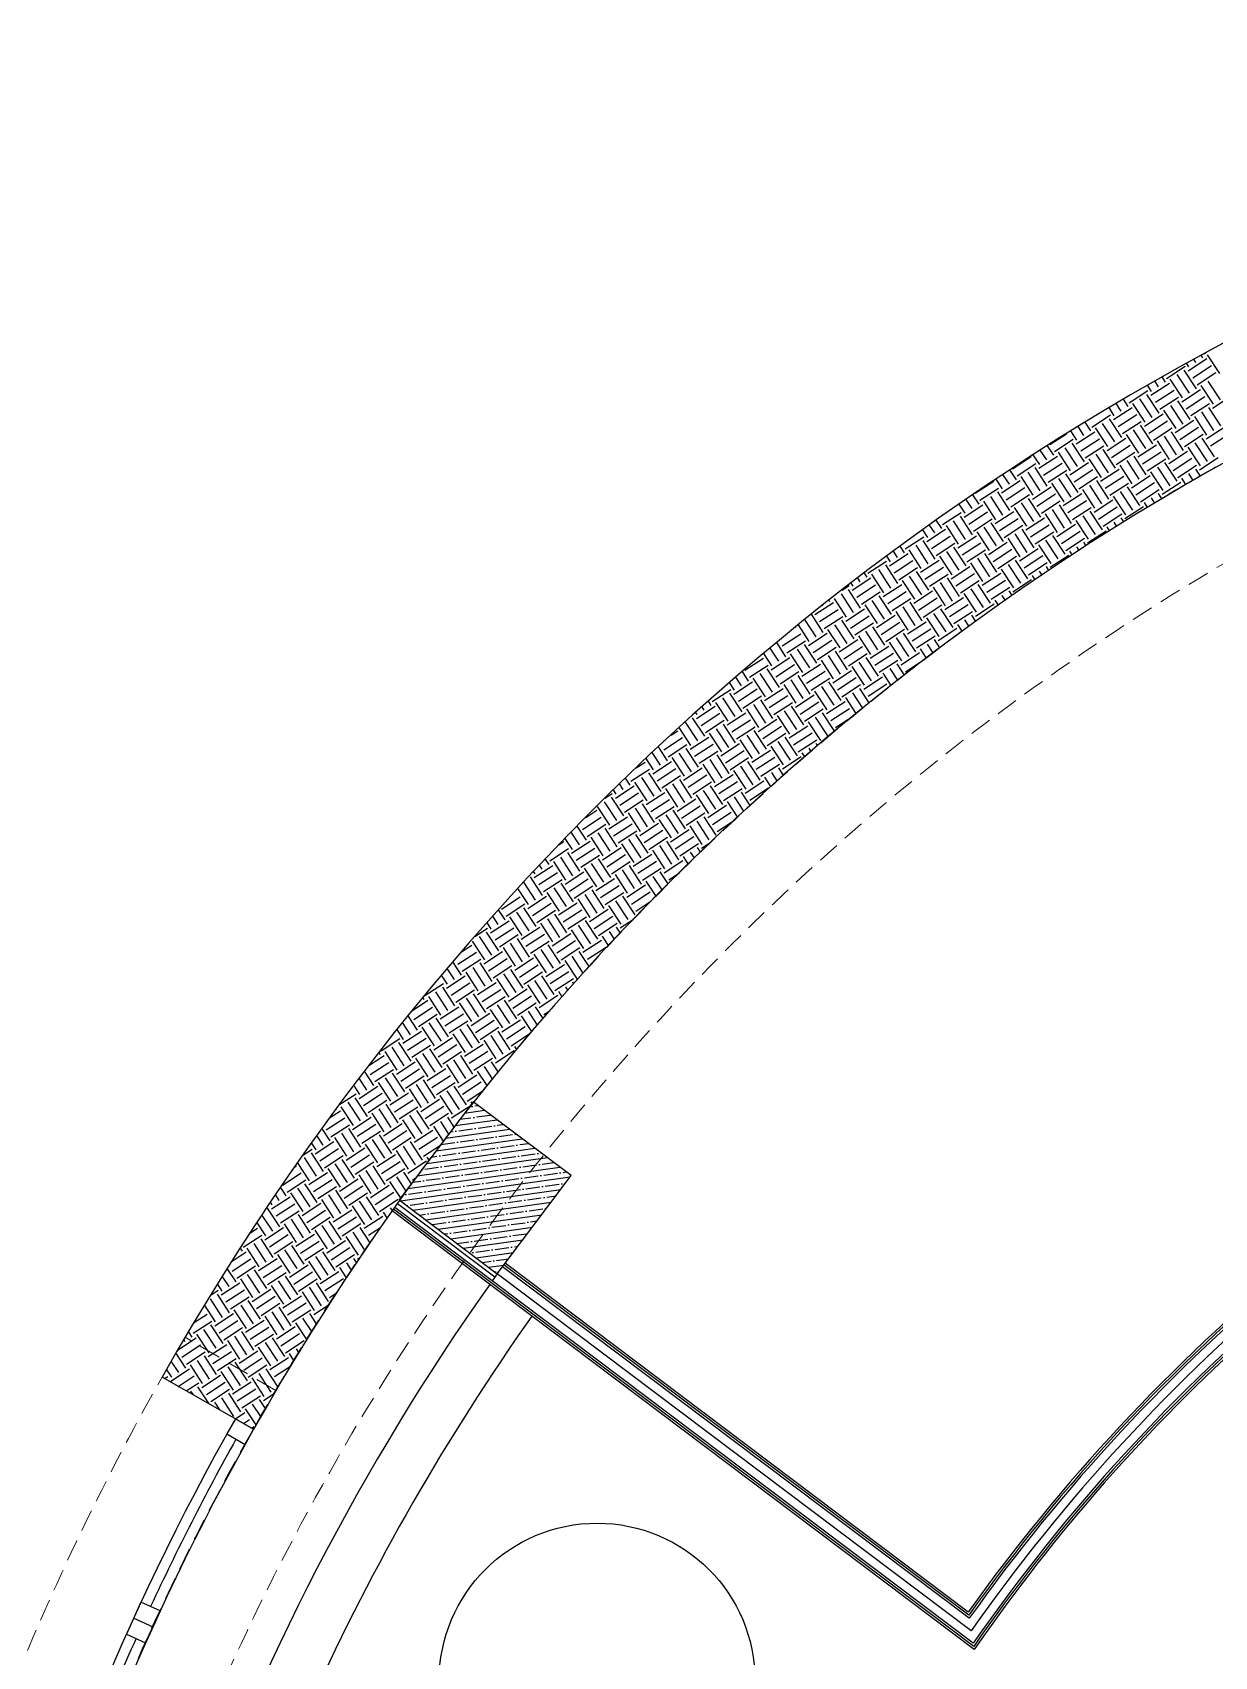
# Model space of a CAD drawing. Header units: millimetres. Extents: x 132785 to 150483, y 90225 to 103753.
# Drawn here: x 134333 to 135006, y 93833 to 94759 of the extents above; entities that cross this region are included whole.
import ezdxf

# ---------------------------------------------------------------- set-up
doc = ezdxf.new("R2010")
doc.units = ezdxf.units.MM
doc.linetypes.add('061-GZM-AP-100$0$HIDDEN', pattern=[0.375, 0.25, -0.125])
for name, color, linetype in [('061-GZM-AP-100$0$A-cam', 20, 'Continuous'), ('061-GZM-AP-100$0$A-cephe', 181, 'Continuous'), ('061-GZM-AP-100$0$A-HATCH', 8, 'Continuous')]:
    doc.layers.add(name, color=color, linetype=linetype)
doc.layers.add('061-GZM-AP-100$0$A-kiris', color=252, linetype='Continuous', lineweight=0)

# ---------------------------------------------------------------- blocks, each defined once
blk = doc.blocks.new('061-GZM-AP-100$0$a')
at = {"layer": '061-GZM-AP-100$0$A-cephe'}
blk.add_line((0, 18), (0, 30), dxfattribs=at)
blk.add_lwpolyline([(-10, 30), (-10, 18), (10, 18), (10, 30)], close=True, dxfattribs=at)

msp = doc.modelspace()

# ---------------------------------------------------------------- hatches: boundary and pattern name
at = {"layer": '061-GZM-AP-100$0$A-HATCH'}
h = msp.add_hatch(dxfattribs=at)
h.set_pattern_fill('ANSI35', color=253, angle=-37.000042, style=0)
h.set_pattern_definition([(8, (134562.8274, 94121.339), (-0.88374, 6.2882), []), (8, (134566.4133, 94118.637), (-0.88374, 6.2882), [7.9375, -1.5875, 0, -1.5875])])
h.paths.add_polyline_path([(134583.891, 94149.291), (134541.764, 94093.387), (134597.668, 94051.26), (134639.795, 94107.164)])

# ---------------------------------------------------------------- linework, layer by layer
at = {"color": 253}
for p, q in [((134991.751, 94568.064), (134990.331, 94570.238)), ((134991.29, 94565.866), (135001.923, 94572.811)), ((134995.738, 94570.668), (134994.515, 94572.542)), ((134999.726, 94573.272), (134998.706, 94574.833)), ((135000.187, 94575.469), (135001.712, 94576.465)), ((135009.329, 94564.375), (135002.384, 94575.008)), ((134974.472, 94556.778), (134972.298, 94560.108)), ((134978.46, 94559.383), (134976.446, 94562.467)), ((134978.921, 94561.58), (134989.554, 94568.525)), ((134988.063, 94550.486), (134981.118, 94561.119)), ((134992.05, 94553.09), (134985.105, 94563.723)), ((134996.038, 94555.694), (134989.093, 94566.327)), ((134993.894, 94561.879), (135004.527, 94568.824)), ((134996.499, 94557.892), (135007.132, 94564.836)), ((135009.628, 94549.402), (135002.683, 94560.035)), ((134957.655, 94547.691), (134968.288, 94554.635)), ((134974.772, 94541.805), (134967.827, 94552.438)), ((134970.485, 94554.174), (134968.159, 94557.736)), ((134970.024, 94551.977), (134980.657, 94558.922)), ((134972.628, 94547.99), (134983.261, 94554.934)), ((134975.233, 94544.002), (134985.866, 94550.947)), ((134987.602, 94548.289), (134998.235, 94555.233)), ((134990.206, 94544.301), (135000.839, 94551.246)), ((135005.641, 94546.798), (134998.696, 94557.431)), ((135005.18, 94544.6), (135015.813, 94551.545)), ((134949.219, 94540.285), (134946.221, 94544.875)), ((134948.758, 94538.088), (134959.391, 94545.032)), ((134953.206, 94542.889), (134950.316, 94547.314)), ((134957.194, 94545.493), (134954.42, 94549.74)), ((134966.797, 94536.596), (134959.852, 94547.229)), ((134970.784, 94539.201), (134963.839, 94549.834)), ((134984.375, 94532.908), (134977.43, 94543.541)), ((134988.362, 94535.512), (134981.417, 94546.145)), ((134992.349, 94538.117), (134985.405, 94548.75)), ((134992.81, 94540.314), (135003.443, 94547.259)), ((135005.94, 94531.824), (134998.995, 94542.457)), ((135009.927, 94534.428), (135002.982, 94545.061)), ((134931.94, 94529), (134928.569, 94534.161)), ((134935.928, 94531.604), (134932.629, 94536.655)), ((134936.389, 94533.801), (134947.022, 94540.746)), ((134945.531, 94522.707), (134938.586, 94533.34)), ((134949.518, 94525.311), (134942.573, 94535.944)), ((134953.506, 94527.916), (134946.561, 94538.549)), ((134951.362, 94534.1), (134961.995, 94541.045)), ((134953.967, 94530.113), (134964.6, 94537.058)), ((134967.096, 94521.623), (134960.151, 94532.256)), ((134971.083, 94524.227), (134964.139, 94534.86)), ((134966.336, 94534.399), (134976.969, 94541.344)), ((134968.94, 94530.412), (134979.573, 94537.357)), ((134971.544, 94526.425), (134982.177, 94533.369)), ((134983.914, 94530.711), (134994.547, 94537.656)), ((134986.518, 94526.724), (134997.151, 94533.668)), ((135001.952, 94529.22), (134995.008, 94539.853)), ((135001.491, 94527.023), (135012.124, 94533.967)), ((134914.662, 94517.714), (134911.072, 94523.211)), ((134912.519, 94523.899), (134921.928, 94530.044)), ((134915.123, 94519.912), (134925.756, 94526.856)), ((134927.953, 94526.395), (134924.518, 94531.655)), ((134932.24, 94514.026), (134925.295, 94524.659)), ((134927.492, 94524.198), (134938.125, 94531.143)), ((134930.096, 94520.211), (134940.729, 94527.155)), ((134932.701, 94516.223), (134943.334, 94523.168)), ((134945.07, 94520.51), (134955.703, 94527.455)), ((134947.674, 94516.522), (134958.307, 94523.467)), ((134963.109, 94519.019), (134956.164, 94529.652)), ((134962.648, 94516.822), (134973.281, 94523.766)), ((134980.686, 94515.33), (134973.742, 94525.963)), ((134984.674, 94517.935), (134977.729, 94528.568)), ((134988.661, 94520.539), (134981.716, 94531.172)), ((134989.122, 94522.736), (134999.755, 94529.681)), ((135002.251, 94514.246), (134995.307, 94524.879)), ((135006.239, 94516.851), (134999.294, 94527.484)), ((135004.096, 94523.035), (135014.729, 94529.98)), ((134891.253, 94510.01), (134901.886, 94516.954)), ((134906.687, 94512.506), (134903.048, 94518.078)), ((134906.226, 94510.309), (134916.859, 94517.253)), ((134910.674, 94515.11), (134907.056, 94520.651)), ((134924.265, 94508.818), (134917.32, 94519.451)), ((134928.252, 94511.422), (134921.307, 94522.055)), ((134941.843, 94505.129), (134934.898, 94515.762)), ((134945.83, 94507.734), (134938.885, 94518.367)), ((134949.817, 94510.338), (134942.873, 94520.971)), ((134950.278, 94512.535), (134960.911, 94519.48)), ((134963.408, 94504.045), (134956.463, 94514.678)), ((134967.395, 94506.65), (134960.45, 94517.283)), ((134965.252, 94512.834), (134975.885, 94519.779)), ((134967.856, 94508.847), (134978.489, 94515.792)), ((134984.973, 94502.961), (134978.028, 94513.594)), ((134980.225, 94513.133), (134990.858, 94520.078)), ((134982.83, 94509.146), (134993.463, 94516.091)), ((134998.264, 94511.642), (134991.319, 94522.275)), ((134997.803, 94509.445), (135008.436, 94516.39)), ((134889.408, 94501.221), (134885.776, 94506.782)), ((134893.396, 94503.825), (134889.748, 94509.41)), ((134893.857, 94506.022), (134904.49, 94512.967)), ((134902.999, 94494.928), (134896.054, 94505.561)), ((134906.986, 94497.532), (134900.041, 94508.165)), ((134910.974, 94500.137), (134904.029, 94510.77)), ((134908.83, 94506.321), (134919.463, 94513.266)), ((134911.435, 94502.334), (134922.068, 94509.279)), ((134924.564, 94493.844), (134917.619, 94504.477)), ((134928.551, 94496.448), (134921.607, 94507.081)), ((134923.804, 94506.62), (134934.437, 94513.565)), ((134926.408, 94502.633), (134937.041, 94509.578)), ((134929.012, 94498.646), (134939.645, 94505.59)), ((134941.382, 94502.932), (134952.015, 94509.877)), ((134943.986, 94498.945), (134954.619, 94505.889)), ((134959.42, 94501.441), (134952.476, 94512.074)), ((134958.959, 94499.244), (134969.592, 94506.189)), ((134976.998, 94497.753), (134970.053, 94508.386)), ((134980.985, 94500.357), (134974.041, 94510.99)), ((134985.434, 94505.159), (134996.067, 94512.103)), ((134990.01, 94501.055), (134987.631, 94504.697)), ((134994.133, 94503.452), (134991.618, 94507.302)), ((134998.264, 94505.835), (134995.606, 94509.906)), ((134872.13, 94489.935), (134868.658, 94495.251)), ((134869.987, 94496.12), (134880.62, 94503.065)), ((134872.591, 94492.133), (134883.224, 94499.077)), ((134885.421, 94498.616), (134881.812, 94504.142)), ((134889.708, 94486.247), (134882.763, 94496.88)), ((134884.96, 94496.419), (134895.593, 94503.364)), ((134887.564, 94492.432), (134898.197, 94499.377)), ((134890.169, 94488.444), (134900.802, 94495.389)), ((134902.538, 94492.731), (134913.171, 94499.676)), ((134905.142, 94488.744), (134915.775, 94495.688)), ((134920.577, 94491.24), (134913.632, 94501.873)), ((134920.116, 94489.043), (134930.749, 94495.987)), ((134938.154, 94487.552), (134931.21, 94498.185)), ((134942.142, 94490.156), (134935.197, 94500.789)), ((134946.129, 94492.76), (134939.184, 94503.393)), ((134946.59, 94494.957), (134957.223, 94501.902)), ((134959.719, 94486.468), (134952.775, 94497.101)), ((134963.707, 94489.072), (134956.762, 94499.705)), ((134961.564, 94495.256), (134972.197, 94502.201)), ((134964.168, 94491.269), (134974.801, 94498.214)), ((134976.329, 94492.97), (134974.34, 94496.017)), ((134976.537, 94495.556), (134987.17, 94502.5)), ((134864.155, 94484.727), (134860.81, 94489.849)), ((134863.694, 94482.53), (134874.327, 94489.474)), ((134868.142, 94487.331), (134864.73, 94492.556)), ((134881.733, 94481.039), (134874.788, 94491.672)), ((134885.72, 94483.643), (134878.775, 94494.276)), ((134899.311, 94477.35), (134892.366, 94487.983)), ((134903.298, 94479.955), (134896.353, 94490.588)), ((134907.285, 94482.559), (134900.341, 94493.192)), ((134907.746, 94484.756), (134918.379, 94491.701)), ((134920.876, 94476.266), (134913.931, 94486.899)), ((134924.863, 94478.871), (134917.918, 94489.504)), ((134922.72, 94485.055), (134933.353, 94492)), ((134925.324, 94481.068), (134935.957, 94488.013)), ((134942.441, 94475.182), (134935.496, 94485.815)), ((134937.693, 94485.354), (134948.326, 94492.299)), ((134940.298, 94481.367), (134950.931, 94488.312)), ((134955.732, 94483.863), (134948.787, 94494.496)), ((134955.271, 94481.666), (134965.904, 94488.611)), ((134968.167, 94488.05), (134966.365, 94490.808)), ((134972.244, 94490.516), (134970.352, 94493.412)), ((134846.876, 94473.442), (134843.918, 94477.972)), ((134850.864, 94476.046), (134847.802, 94480.734)), ((134851.325, 94478.243), (134861.958, 94485.188)), ((134860.467, 94467.149), (134853.522, 94477.782)), ((134864.454, 94469.753), (134857.509, 94480.386)), ((134868.442, 94472.358), (134861.497, 94482.991)), ((134866.298, 94478.542), (134876.931, 94485.487)), ((134868.903, 94474.555), (134879.536, 94481.5)), ((134882.032, 94466.065), (134875.087, 94476.698)), ((134886.019, 94468.669), (134879.075, 94479.302)), ((134881.272, 94478.841), (134891.905, 94485.786)), ((134883.876, 94474.854), (134894.509, 94481.799)), ((134886.48, 94470.867), (134897.113, 94477.811)), ((134898.85, 94475.153), (134909.483, 94482.098)), ((134901.454, 94471.166), (134912.087, 94478.111)), ((134916.888, 94473.662), (134909.944, 94484.295)), ((134916.427, 94471.465), (134927.06, 94478.41)), ((134934.466, 94469.974), (134927.521, 94480.607)), ((134938.453, 94472.578), (134931.509, 94483.211)), ((134942.902, 94477.38), (134953.535, 94484.324)), ((134946.567, 94474.671), (134945.099, 94476.919)), ((134950.598, 94477.208), (134949.086, 94479.523)), ((134954.638, 94479.732), (134953.074, 94482.127)), ((134830.059, 94464.354), (134840.692, 94471.299)), ((134842.889, 94470.837), (134840.041, 94475.197)), ((134847.176, 94458.468), (134840.231, 94469.101)), ((134842.428, 94468.64), (134853.061, 94475.585)), ((134845.032, 94464.653), (134855.665, 94471.598)), ((134847.637, 94460.666), (134858.27, 94467.61)), ((134860.006, 94464.952), (134870.639, 94471.897)), ((134862.61, 94460.965), (134873.243, 94467.909)), ((134878.045, 94463.461), (134871.1, 94474.094)), ((134877.584, 94461.264), (134888.217, 94468.208)), ((134895.622, 94459.773), (134888.678, 94470.406)), ((134899.61, 94462.377), (134892.665, 94473.01)), ((134903.597, 94464.981), (134896.652, 94475.614)), ((134904.058, 94467.178), (134914.691, 94474.123)), ((134917.187, 94458.689), (134910.243, 94469.322)), ((134921.175, 94461.293), (134914.23, 94471.926)), ((134919.032, 94467.478), (134929.665, 94474.422)), ((134921.636, 94463.49), (134932.269, 94470.435)), ((134933.191, 94466.12), (134931.808, 94468.238)), ((134934.005, 94467.777), (134944.638, 94474.721)), ((134821.623, 94456.948), (134819.508, 94460.187)), ((134821.162, 94454.751), (134831.795, 94461.696)), ((134825.61, 94459.552), (134823.34, 94463.029)), ((134829.598, 94462.157), (134827.18, 94465.858)), ((134839.201, 94453.26), (134832.256, 94463.893)), ((134843.188, 94455.864), (134836.243, 94466.497)), ((134856.779, 94449.571), (134849.834, 94460.204)), ((134860.766, 94452.176), (134853.821, 94462.809)), ((134864.753, 94454.78), (134857.809, 94465.413)), ((134865.214, 94456.977), (134875.847, 94463.922)), ((134878.344, 94448.487), (134871.399, 94459.12)), ((134882.331, 94451.092), (134875.386, 94461.725)), ((134880.188, 94457.276), (134890.821, 94464.221)), ((134882.792, 94453.289), (134893.425, 94460.234)), ((134895.161, 94457.575), (134905.794, 94464.52)), ((134897.766, 94453.588), (134908.399, 94460.533)), ((134913.2, 94456.084), (134906.255, 94466.717)), ((134912.739, 94453.887), (134923.372, 94460.832)), ((134925.211, 94460.92), (134923.833, 94463.029)), ((134929.196, 94463.527), (134927.82, 94465.633)), ((134808.332, 94448.267), (134806.793, 94450.623)), ((134808.793, 94450.464), (134819.426, 94457.409)), ((134817.935, 94439.37), (134810.99, 94450.003)), ((134821.922, 94441.975), (134814.977, 94452.608)), ((134825.91, 94444.579), (134818.965, 94455.212)), ((134823.766, 94450.763), (134834.399, 94457.708)), ((134826.371, 94446.776), (134837.004, 94453.721)), ((134839.5, 94438.286), (134832.555, 94448.919)), ((134843.487, 94440.891), (134836.543, 94451.524)), ((134838.74, 94451.063), (134849.373, 94458.007)), ((134841.344, 94447.075), (134851.977, 94454.02)), ((134843.948, 94443.088), (134854.581, 94450.033)), ((134856.318, 94447.374), (134866.951, 94454.319)), ((134858.922, 94443.387), (134869.555, 94450.332)), ((134874.356, 94445.883), (134867.412, 94456.516)), ((134873.895, 94443.686), (134884.528, 94450.631)), ((134891.934, 94442.195), (134884.989, 94452.828)), ((134895.921, 94444.799), (134888.977, 94455.432)), ((134899.909, 94447.403), (134892.964, 94458.036)), ((134900.37, 94449.601), (134911.003, 94456.545)), ((134904.098, 94446.796), (134902.567, 94449.14)), ((134908.038, 94449.473), (134906.554, 94451.744)), ((134911.986, 94452.136), (134910.542, 94454.348)), ((134794.137, 94440.892), (134798.16, 94443.52)), ((134804.644, 94430.689), (134797.699, 94441.322)), ((134800.357, 94443.059), (134799.209, 94444.817)), ((134799.896, 94440.861), (134810.529, 94447.806)), ((134802.5, 94436.874), (134813.133, 94443.819)), ((134804.344, 94445.663), (134802.997, 94447.726)), ((134805.105, 94432.887), (134815.738, 94439.831)), ((134817.474, 94437.173), (134828.107, 94444.118)), ((134820.078, 94433.186), (134830.711, 94440.13)), ((134835.513, 94435.682), (134828.568, 94446.315)), ((134835.052, 94433.485), (134845.685, 94440.43)), ((134853.09, 94431.994), (134846.146, 94442.627)), ((134857.078, 94434.598), (134850.133, 94445.231)), ((134861.065, 94437.202), (134854.12, 94447.835)), ((134861.526, 94439.4), (134872.159, 94446.344)), ((134874.655, 94430.91), (134867.711, 94441.543)), ((134878.643, 94433.514), (134871.698, 94444.147)), ((134876.5, 94439.699), (134887.133, 94446.643)), ((134879.104, 94435.711), (134889.737, 94442.656)), ((134891.026, 94437.78), (134889.276, 94440.459)), ((134891.473, 94439.998), (134902.106, 94446.942)), ((134778.63, 94426.972), (134789.263, 94433.917)), ((134783.078, 94431.773), (134782.889, 94432.063)), ((134787.066, 94434.378), (134786.641, 94435.028)), ((134796.669, 94425.481), (134789.724, 94436.114)), ((134800.656, 94428.085), (134793.711, 94438.718)), ((134814.247, 94421.793), (134807.302, 94432.426)), ((134818.234, 94424.397), (134811.289, 94435.03)), ((134822.221, 94427.001), (134815.277, 94437.634)), ((134822.682, 94429.198), (134833.315, 94436.143)), ((134835.812, 94420.709), (134828.867, 94431.342)), ((134839.799, 94423.313), (134832.854, 94433.946)), ((134837.656, 94429.497), (134848.289, 94436.442)), ((134840.26, 94425.51), (134850.893, 94432.455)), ((134852.629, 94429.797), (134863.262, 94436.741)), ((134855.234, 94425.809), (134865.867, 94432.754)), ((134870.668, 94428.305), (134863.723, 94438.938)), ((134870.207, 94426.108), (134880.84, 94433.053)), ((134883.228, 94432.3), (134881.301, 94435.25)), ((134887.123, 94435.046), (134885.288, 94437.854)), ((134775.403, 94411.591), (134769.202, 94421.085)), ((134779.39, 94414.196), (134772.924, 94424.096)), ((134783.378, 94416.8), (134776.654, 94427.094)), ((134781.234, 94422.985), (134791.867, 94429.929)), ((134783.839, 94418.997), (134794.472, 94425.942)), ((134796.968, 94410.507), (134790.023, 94421.14)), ((134800.955, 94413.112), (134794.011, 94423.745)), ((134796.208, 94423.284), (134806.841, 94430.228)), ((134798.812, 94419.296), (134809.445, 94426.241)), ((134801.416, 94415.309), (134812.049, 94422.254)), ((134813.785, 94419.595), (134824.419, 94426.54)), ((134816.39, 94415.608), (134827.023, 94422.553)), ((134831.824, 94418.104), (134824.88, 94428.737)), ((134831.363, 94415.907), (134841.996, 94422.852)), ((134849.402, 94414.416), (134842.457, 94425.049)), ((134853.389, 94417.02), (134846.445, 94427.653)), ((134857.377, 94419.625), (134850.432, 94430.258)), ((134857.838, 94421.822), (134868.471, 94428.766)), ((134862.602, 94417.43), (134860.035, 94421.361)), ((134866.451, 94420.246), (134864.022, 94423.965)), ((134870.308, 94423.05), (134868.01, 94426.569)), ((134759.968, 94409.095), (134770.601, 94416.04)), ((134762.573, 94405.108), (134773.206, 94412.052)), ((134767.511, 94419.71), (134767.997, 94420.027)), ((134774.942, 94409.394), (134785.575, 94416.339)), ((134777.546, 94405.407), (134788.179, 94412.352)), ((134792.981, 94407.903), (134786.036, 94418.536)), ((134792.519, 94405.706), (134803.152, 94412.651)), ((134810.558, 94404.215), (134803.614, 94414.848)), ((134814.546, 94406.819), (134807.601, 94417.452)), ((134818.533, 94409.423), (134811.588, 94420.056)), ((134818.994, 94411.621), (134829.627, 94418.565)), ((134832.123, 94403.131), (134825.179, 94413.764)), ((134836.111, 94405.735), (134829.166, 94416.368)), ((134833.968, 94411.92), (134844.601, 94418.864)), ((134836.572, 94407.932), (134847.205, 94414.877)), ((134849.835, 94407.946), (134846.744, 94412.68)), ((134848.941, 94412.219), (134859.574, 94419.164)), ((134754.137, 94397.702), (134749.495, 94404.809)), ((134758.124, 94400.306), (134753.172, 94407.888)), ((134762.112, 94402.91), (134756.857, 94410.955)), ((134771.715, 94394.014), (134764.77, 94404.647)), ((134775.702, 94396.618), (134768.757, 94407.251)), ((134779.689, 94399.222), (134772.745, 94409.855)), ((134780.15, 94401.419), (134790.783, 94408.364)), ((134793.28, 94392.93), (134786.335, 94403.563)), ((134797.267, 94395.534), (134790.322, 94406.167)), ((134795.124, 94401.719), (134805.757, 94408.663)), ((134797.728, 94397.731), (134808.361, 94404.676)), ((134810.097, 94402.018), (134820.73, 94408.962)), ((134812.701, 94398.03), (134823.334, 94404.975)), ((134828.136, 94400.527), (134821.191, 94411.16)), ((134827.675, 94398.329), (134838.308, 94405.274)), ((134842.221, 94402.186), (134838.769, 94407.471)), ((134846.024, 94405.073), (134842.756, 94410.076)), ((134740.846, 94389.021), (134737.299, 94394.451)), ((134738.702, 94395.206), (134749.335, 94402.15)), ((134741.307, 94391.218), (134751.94, 94398.163)), ((134754.436, 94382.728), (134747.491, 94393.361)), ((134758.423, 94385.333), (134751.479, 94395.966)), ((134753.676, 94395.505), (134764.309, 94402.449)), ((134756.28, 94391.517), (134766.913, 94398.462)), ((134758.884, 94387.53), (134769.517, 94394.475)), ((134771.253, 94391.816), (134781.886, 94398.761)), ((134773.858, 94387.829), (134784.491, 94394.774)), ((134789.292, 94390.325), (134782.348, 94400.958)), ((134788.831, 94388.128), (134799.464, 94395.073)), ((134806.87, 94386.637), (134799.925, 94397.27)), ((134810.857, 94389.241), (134803.913, 94399.874)), ((134814.845, 94391.846), (134807.9, 94402.479)), ((134815.306, 94394.043), (134825.939, 94400.988)), ((134822.085, 94386.566), (134817.503, 94393.582)), ((134825.842, 94389.524), (134821.49, 94396.186)), ((134829.607, 94392.468), (134825.478, 94398.79)), ((134830.279, 94394.342), (134840.912, 94401.287)), ((134720.041, 94377.329), (134730.674, 94384.273)), ((134732.871, 94383.812), (134730.026, 94388.168)), ((134732.41, 94381.615), (134743.043, 94388.56)), ((134736.858, 94386.417), (134733.658, 94391.316)), ((134735.014, 94377.628), (134745.647, 94384.573)), ((134750.449, 94380.124), (134743.504, 94390.757)), ((134749.987, 94377.927), (134760.62, 94384.872)), ((134768.026, 94376.436), (134761.082, 94387.069)), ((134772.014, 94379.04), (134765.069, 94389.673)), ((134776.001, 94381.644), (134769.056, 94392.277)), ((134776.462, 94383.842), (134787.095, 94390.786)), ((134789.591, 94375.352), (134782.647, 94385.985)), ((134793.579, 94377.956), (134786.634, 94388.589)), ((134791.435, 94384.141), (134802.068, 94391.086)), ((134794.04, 94380.153), (134804.673, 94387.098)), ((134809.625, 94376.613), (134804.212, 94384.901)), ((134806.409, 94384.44), (134817.042, 94391.385)), ((134809.013, 94380.452), (134819.646, 94387.397)), ((134719.58, 94375.132), (134717.98, 94377.58)), ((134729.183, 94366.235), (134722.238, 94376.868)), ((134733.17, 94368.839), (134726.225, 94379.472)), ((134737.157, 94371.443), (134730.213, 94382.076)), ((134737.618, 94373.64), (134748.251, 94380.585)), ((134750.748, 94365.151), (134743.803, 94375.784)), ((134754.735, 94367.755), (134747.79, 94378.388)), ((134752.592, 94373.94), (134763.225, 94380.884)), ((134755.196, 94369.952), (134765.829, 94376.897)), ((134767.565, 94374.239), (134778.198, 94381.183)), ((134770.169, 94370.251), (134780.802, 94377.196)), ((134785.604, 94372.748), (134778.659, 94383.381)), ((134785.143, 94370.55), (134795.776, 94377.495)), ((134802.195, 94370.57), (134796.237, 94379.692)), ((134805.906, 94373.598), (134800.224, 94382.297)), ((134711.904, 94354.95), (134704.959, 94365.583)), ((134715.891, 94357.554), (134708.947, 94368.187)), ((134711.605, 94369.923), (134710.798, 94371.158)), ((134711.144, 94367.726), (134721.777, 94374.671)), ((134713.748, 94363.738), (134724.381, 94370.683)), ((134715.592, 94372.527), (134714.385, 94374.376)), ((134716.352, 94359.751), (134726.985, 94366.696)), ((134728.721, 94364.038), (134739.354, 94370.982)), ((134731.326, 94360.05), (134741.959, 94366.995)), ((134746.76, 94362.546), (134739.816, 94373.179)), ((134746.299, 94360.349), (134756.932, 94367.294)), ((134764.338, 94358.858), (134757.393, 94369.491)), ((134768.325, 94361.462), (134761.381, 94372.095)), ((134772.313, 94364.067), (134765.368, 94374.7)), ((134772.774, 94366.264), (134783.407, 94373.209)), ((134781.916, 94355.17), (134774.971, 94365.803)), ((134785.903, 94357.774), (134778.958, 94368.407)), ((134789.89, 94360.379), (134782.946, 94371.011)), ((134787.747, 94366.563), (134798.38, 94373.508)), ((134790.351, 94362.576), (134800.646, 94369.299)), ((134692.482, 94349.849), (134703.115, 94356.794)), ((134696.633, 94358.248), (134700.511, 94360.781)), ((134707.917, 94352.345), (134701.274, 94362.515)), ((134707.455, 94350.148), (134718.088, 94357.093)), ((134725.494, 94348.657), (134718.55, 94359.29)), ((134729.482, 94351.261), (134722.537, 94361.894)), ((134733.469, 94353.866), (134726.524, 94364.499)), ((134733.93, 94356.063), (134744.563, 94363.007)), ((134747.059, 94347.573), (134740.115, 94358.206)), ((134751.047, 94350.177), (134744.102, 94360.81)), ((134748.903, 94356.362), (134759.536, 94363.307)), ((134751.508, 94352.374), (134762.141, 94359.319)), ((134768.624, 94346.489), (134761.68, 94357.122)), ((134763.877, 94356.661), (134774.51, 94363.606)), ((134766.481, 94352.674), (134777.114, 94359.618)), ((134690.638, 94341.06), (134685.928, 94348.271)), ((134694.625, 94343.664), (134689.456, 94351.58)), ((134695.086, 94345.862), (134705.719, 94352.806)), ((134708.216, 94337.372), (134701.271, 94348.005)), ((134712.203, 94339.976), (134705.258, 94350.609)), ((134710.06, 94346.161), (134720.693, 94353.105)), ((134712.664, 94342.173), (134723.297, 94349.118)), ((134725.033, 94346.46), (134735.666, 94353.405)), ((134727.637, 94342.472), (134738.27, 94349.417)), ((134743.072, 94344.969), (134736.127, 94355.602)), ((134742.611, 94342.772), (134753.244, 94349.716)), ((134760.65, 94341.28), (134753.705, 94351.913)), ((134764.637, 94343.885), (134757.692, 94354.518)), ((134769.085, 94348.686), (134779.718, 94355.631)), ((134772.825, 94345.863), (134771.283, 94348.225)), ((134776.466, 94348.998), (134775.27, 94350.829)), ((134780.115, 94352.12), (134779.257, 94353.434)), ((134673.82, 94331.972), (134684.453, 94338.917)), ((134676.799, 94339.606), (134681.849, 94342.904)), ((134686.651, 94338.456), (134682.41, 94344.948)), ((134686.189, 94336.259), (134696.822, 94343.203)), ((134688.794, 94332.271), (134699.427, 94339.216)), ((134704.228, 94334.768), (134697.284, 94345.401)), ((134703.767, 94332.57), (134714.4, 94339.515)), ((134721.806, 94331.079), (134714.861, 94341.712)), ((134725.793, 94333.684), (134718.849, 94344.317)), ((134729.781, 94336.288), (134722.836, 94346.921)), ((134730.242, 94338.485), (134740.875, 94345.43)), ((134739.384, 94327.391), (134732.439, 94338.024)), ((134743.371, 94329.995), (134736.426, 94340.628)), ((134747.358, 94332.6), (134740.414, 94343.233)), ((134745.215, 94338.784), (134755.848, 94345.729)), ((134747.819, 94334.797), (134758.452, 94341.741)), ((134760.754, 94335.315), (134757.991, 94339.544)), ((134760.189, 94339.083), (134770.822, 94346.028)), ((134664.923, 94322.369), (134675.556, 94329.314)), ((134669.372, 94327.171), (134667.263, 94330.399)), ((134673.359, 94329.775), (134670.744, 94333.779)), ((134682.962, 94320.878), (134676.017, 94331.511)), ((134686.95, 94323.482), (134680.005, 94334.115)), ((134690.937, 94326.087), (134683.992, 94336.72)), ((134691.398, 94328.284), (134702.031, 94335.229)), ((134704.527, 94319.794), (134697.583, 94330.427)), ((134708.515, 94322.398), (134701.57, 94333.031)), ((134706.371, 94328.583), (134717.004, 94335.528)), ((134708.976, 94324.596), (134719.609, 94331.54)), ((134726.092, 94318.71), (134719.148, 94329.343)), ((134721.345, 94328.882), (134731.978, 94335.827)), ((134723.949, 94324.895), (134734.582, 94331.839)), ((134738.923, 94325.194), (134749.556, 94332.139)), ((134753.558, 94328.914), (134750.017, 94334.336)), ((134757.151, 94332.122), (134754.004, 94336.94)), ((134665.684, 94309.593), (134658.739, 94320.226)), ((134659.012, 94322.3), (134663.187, 94325.027)), ((134669.671, 94312.197), (134662.726, 94322.83)), ((134665.384, 94324.566), (134663.791, 94327.006)), ((134667.528, 94318.382), (134678.161, 94325.326)), ((134670.132, 94314.394), (134680.765, 94321.339)), ((134682.501, 94318.681), (134693.134, 94325.626)), ((134685.105, 94314.693), (134695.738, 94321.638)), ((134700.54, 94317.19), (134693.595, 94327.823)), ((134700.079, 94314.993), (134710.712, 94321.937)), ((134718.118, 94313.502), (134711.173, 94324.135)), ((134722.105, 94316.106), (134715.16, 94326.739)), ((134726.553, 94320.907), (134737.186, 94327.852)), ((134734.542, 94311.58), (134728.751, 94320.446)), ((134738.088, 94314.86), (134732.738, 94323.051)), ((134741.643, 94318.126), (134736.725, 94325.655)), ((134741.527, 94321.206), (134752.16, 94328.151)), ((134646.262, 94304.492), (134656.895, 94311.437)), ((134648.056, 94311.352), (134654.29, 94315.424)), ((134661.696, 94306.989), (134654.751, 94317.622)), ((134661.235, 94304.791), (134671.868, 94311.736)), ((134679.274, 94303.3), (134672.329, 94313.933)), ((134683.261, 94305.905), (134676.317, 94316.538)), ((134687.249, 94308.509), (134680.304, 94319.142)), ((134687.71, 94310.706), (134698.343, 94317.651)), ((134696.852, 94299.612), (134689.907, 94310.245)), ((134700.839, 94302.216), (134693.894, 94312.849)), ((134704.826, 94304.821), (134697.882, 94315.454)), ((134702.683, 94311.005), (134713.316, 94317.95)), ((134705.287, 94307.018), (134715.92, 94313.963)), ((134722.404, 94301.132), (134715.459, 94311.765)), ((134717.657, 94311.304), (134728.29, 94318.249)), ((134720.261, 94307.317), (134730.894, 94314.262)), ((134644.418, 94295.703), (134639.73, 94302.881)), ((134648.405, 94298.308), (134643.141, 94306.368)), ((134648.866, 94300.505), (134659.499, 94307.45)), ((134661.995, 94292.015), (134655.051, 94302.648)), ((134665.983, 94294.619), (134659.038, 94305.252)), ((134663.839, 94300.804), (134674.472, 94307.749)), ((134666.444, 94296.817), (134677.077, 94303.761)), ((134683.56, 94290.931), (134676.616, 94301.564)), ((134678.813, 94301.103), (134689.446, 94308.048)), ((134681.417, 94297.116), (134692.05, 94304.06)), ((134696.391, 94297.415), (134707.024, 94304.36)), ((134714.429, 94295.924), (134707.485, 94306.557)), ((134718.417, 94298.528), (134711.472, 94309.161)), ((134722.865, 94303.33), (134732.288, 94309.484)), ((134725.129, 94302.767), (134725.062, 94302.869)), ((134627.6, 94286.615), (134638.233, 94293.56)), ((134632.731, 94295.655), (134635.629, 94297.548)), ((134640.43, 94293.099), (134636.328, 94299.38)), ((134639.969, 94290.902), (134650.602, 94297.847)), ((134642.573, 94286.915), (134653.206, 94293.859)), ((134658.008, 94289.411), (134651.063, 94300.044)), ((134657.547, 94287.214), (134668.18, 94294.158)), ((134675.586, 94285.723), (134668.641, 94296.356)), ((134679.573, 94288.327), (134672.628, 94298.96)), ((134684.021, 94293.128), (134694.654, 94300.073)), ((134693.163, 94282.034), (134686.219, 94292.667)), ((134697.151, 94284.639), (134690.206, 94295.272)), ((134701.138, 94287.243), (134694.193, 94297.876)), ((134698.995, 94293.427), (134709.628, 94300.372)), ((134701.599, 94289.44), (134712.232, 94296.385)), ((134709.969, 94288.237), (134707.784, 94291.583)), ((134713.453, 94291.613), (134711.771, 94294.188)), ((134713.968, 94293.727), (134719.23, 94297.163)), ((134618.703, 94277.012), (134629.336, 94283.957)), ((134623.152, 94281.814), (134621.688, 94284.055)), ((134627.139, 94284.418), (134625.051, 94287.614)), ((134636.742, 94275.521), (134629.797, 94286.154)), ((134640.729, 94278.126), (134633.785, 94288.759)), ((134644.717, 94280.73), (134637.772, 94291.363)), ((134645.178, 94282.927), (134655.811, 94289.872)), ((134654.32, 94271.833), (134647.375, 94282.466)), ((134658.307, 94274.437), (134651.362, 94285.07)), ((134662.294, 94277.042), (134655.35, 94287.675)), ((134660.151, 94283.226), (134670.784, 94290.171)), ((134662.755, 94279.239), (134673.388, 94286.184)), ((134679.872, 94273.353), (134672.927, 94283.986)), ((134675.125, 94283.525), (134685.758, 94290.47)), ((134677.729, 94279.538), (134688.362, 94286.483)), ((134680.333, 94275.551), (134690.966, 94282.495)), ((134692.702, 94279.837), (134703.335, 94286.782)), ((134706.495, 94284.847), (134703.796, 94288.979)), ((134619.463, 94264.236), (134612.762, 94274.496)), ((134623.451, 94266.841), (134616.506, 94277.474)), ((134619.164, 94279.21), (134618.333, 94280.482)), ((134621.307, 94273.025), (134631.94, 94279.97)), ((134623.912, 94269.038), (134634.545, 94275.982)), ((134641.028, 94263.152), (134634.084, 94273.785)), ((134636.281, 94273.324), (134646.914, 94280.269)), ((134638.885, 94269.337), (134649.518, 94276.282)), ((134653.859, 94269.636), (134664.492, 94276.581)), ((134671.897, 94268.145), (134664.953, 94278.778)), ((134675.885, 94270.749), (134668.94, 94281.382)), ((134688.119, 94266.533), (134682.53, 94275.09)), ((134691.545, 94269.997), (134686.518, 94277.694)), ((134694.98, 94273.447), (134690.505, 94280.298)), ((134695.307, 94275.85), (134701.384, 94279.819)), ((134600.041, 94259.136), (134610.674, 94266.08)), ((134615.476, 94261.632), (134609.431, 94270.887)), ((134615.015, 94259.435), (134625.648, 94266.379)), ((134633.054, 94257.944), (134626.109, 94268.577)), ((134637.041, 94260.548), (134630.096, 94271.181)), ((134641.489, 94265.349), (134652.122, 94272.294)), ((134650.631, 94254.255), (134643.687, 94264.888)), ((134654.619, 94256.86), (134647.674, 94267.493)), ((134658.606, 94259.464), (134651.661, 94270.097)), ((134656.463, 94265.649), (134667.096, 94272.593)), ((134659.067, 94261.661), (134669.7, 94268.606)), ((134672.197, 94253.171), (134665.252, 94263.804)), ((134676.184, 94255.776), (134669.239, 94266.409)), ((134671.436, 94265.948), (134682.069, 94272.892)), ((134674.041, 94261.96), (134684.674, 94268.905)), ((134598.197, 94250.347), (134595.103, 94255.085)), ((134602.185, 94252.951), (134598.394, 94258.755)), ((134602.646, 94255.148), (134613.279, 94262.093)), ((134611.788, 94244.054), (134604.843, 94254.687)), ((134615.775, 94246.659), (134608.83, 94257.292)), ((134619.762, 94249.263), (134612.818, 94259.896)), ((134617.619, 94255.447), (134628.252, 94262.392)), ((134620.223, 94251.46), (134630.856, 94258.405)), ((134637.34, 94245.575), (134630.395, 94256.208)), ((134632.593, 94255.746), (134643.226, 94262.691)), ((134635.197, 94251.759), (134645.83, 94258.704)), ((134637.801, 94247.772), (134648.434, 94254.716)), ((134650.17, 94252.058), (134660.803, 94259.003)), ((134652.775, 94248.071), (134663.408, 94255.016)), ((134668.209, 94250.567), (134661.264, 94261.2)), ((134676.645, 94257.973), (134685.194, 94263.557)), ((134679.029, 94257.226), (134678.842, 94257.512)), ((134584.908, 94243.563), (134592.013, 94248.204)), ((134598.496, 94235.373), (134591.552, 94246.006)), ((134594.21, 94247.743), (134591.82, 94251.401)), ((134593.749, 94245.545), (134604.382, 94252.49)), ((134596.353, 94241.558), (134606.986, 94248.503)), ((134611.327, 94241.857), (134621.96, 94248.802)), ((134629.365, 94240.366), (134622.421, 94250.999)), ((134633.353, 94242.97), (134626.408, 94253.603)), ((134646.943, 94236.678), (134639.998, 94247.311)), ((134650.931, 94239.282), (134643.986, 94249.915)), ((134654.918, 94241.886), (134647.973, 94252.519)), ((134655.379, 94244.083), (134666.012, 94251.028)), ((134664.397, 94241.889), (134661.564, 94246.227)), ((134667.758, 94245.452), (134665.551, 94248.831)), ((134667.748, 94248.37), (134675.151, 94253.205)), ((134577.287, 94234.794), (134583.116, 94238.601)), ((134590.522, 94230.165), (134583.577, 94240.798)), ((134594.509, 94232.769), (134587.564, 94243.402)), ((134598.957, 94237.571), (134609.59, 94244.515)), ((134608.099, 94226.477), (134601.155, 94237.11)), ((134612.087, 94229.081), (134605.142, 94239.714)), ((134616.074, 94231.685), (134609.129, 94242.318)), ((134613.931, 94237.87), (134624.564, 94244.814)), ((134616.535, 94233.882), (134627.168, 94240.827)), ((134629.664, 94225.393), (134622.72, 94236.026)), ((134633.652, 94227.997), (134626.707, 94238.63)), ((134628.904, 94238.169), (134639.537, 94245.113)), ((134631.509, 94234.181), (134642.142, 94241.126)), ((134634.113, 94230.194), (134644.746, 94237.139)), ((134646.482, 94234.48), (134657.115, 94241.425)), ((134649.086, 94230.493), (134659.719, 94237.438)), ((134661.045, 94238.311), (134657.576, 94243.622)), ((134577.23, 94221.484), (134572.319, 94229.003)), ((134575.087, 94227.668), (134585.72, 94234.613)), ((134577.691, 94223.681), (134588.324, 94230.626)), ((134594.808, 94217.796), (134587.863, 94228.429)), ((134590.061, 94227.968), (134600.694, 94234.912)), ((134592.665, 94223.98), (134603.298, 94230.925)), ((134595.269, 94219.993), (134605.902, 94226.938)), ((134607.638, 94224.279), (134618.271, 94231.224)), ((134610.243, 94220.292), (134620.876, 94227.237)), ((134625.677, 94222.788), (134618.732, 94233.421)), ((134625.216, 94220.591), (134635.849, 94227.536)), ((134643.255, 94219.1), (134636.31, 94229.733)), ((134646.629, 94222.643), (134640.298, 94232.337)), ((134649.94, 94226.283), (134644.285, 94234.942)), ((134569.256, 94216.275), (134565.893, 94221.424)), ((134568.795, 94214.078), (134579.428, 94221.023)), ((134573.243, 94218.88), (134569.102, 94225.22)), ((134586.833, 94212.587), (134579.889, 94223.22)), ((134590.821, 94215.191), (134583.876, 94225.824)), ((134604.411, 94208.899), (134597.466, 94219.532)), ((134608.398, 94211.503), (134601.454, 94222.136)), ((134612.386, 94214.107), (134605.441, 94224.74)), ((134612.847, 94216.305), (134623.48, 94223.249)), ((134625.976, 94207.815), (134619.031, 94218.448)), ((134629.964, 94210.419), (134623.019, 94221.052)), ((134627.82, 94216.604), (134638.453, 94223.548)), ((134630.425, 94212.616), (134641.058, 94219.561)), ((134555.964, 94207.594), (134555.266, 94208.664)), ((134556.425, 94209.792), (134567.058, 94216.736)), ((134565.567, 94198.698), (134558.623, 94209.331)), ((134569.555, 94201.302), (134562.61, 94211.935)), ((134573.542, 94203.906), (134566.597, 94214.539)), ((134571.399, 94210.091), (134582.032, 94217.035)), ((134574.003, 94206.103), (134584.636, 94213.048)), ((134587.132, 94197.614), (134580.188, 94208.247)), ((134591.12, 94200.218), (134584.175, 94210.851)), ((134586.372, 94210.39), (134597.005, 94217.335)), ((134588.977, 94206.402), (134599.61, 94213.347)), ((134591.581, 94202.415), (134602.214, 94209.36)), ((134603.95, 94206.702), (134614.583, 94213.646)), ((134606.554, 94202.714), (134617.187, 94209.659)), ((134621.989, 94205.211), (134615.044, 94215.844)), ((134621.528, 94203.013), (134632.161, 94209.958)), ((134634.569, 94209.174), (134632.622, 94212.155)), ((134637.845, 94212.867), (134636.609, 94214.76)), ((134641.131, 94216.545), (134640.597, 94217.364)), ((134549.252, 94201.314), (134558.162, 94207.133)), ((134550.133, 94196.201), (134560.766, 94203.146)), ((134552.737, 94192.214), (134563.37, 94199.159)), ((134565.106, 94196.5), (134575.739, 94203.445)), ((134567.711, 94192.513), (134578.344, 94199.458)), ((134583.145, 94195.009), (134576.2, 94205.642)), ((134582.684, 94192.812), (134593.317, 94199.757)), ((134600.723, 94191.321), (134593.778, 94201.954)), ((134604.71, 94193.925), (134597.765, 94204.558)), ((134608.698, 94196.53), (134601.753, 94207.163)), ((134609.159, 94198.727), (134619.792, 94205.672)), ((134620.482, 94193.002), (134615.343, 94200.87)), ((134623.717, 94196.759), (134619.331, 94203.474)), ((134624.132, 94199.026), (134627.716, 94201.366)), ((134544.301, 94184.808), (134540.565, 94190.529)), ((134548.289, 94187.412), (134543.697, 94194.442)), ((134552.276, 94190.017), (134546.84, 94198.34)), ((134561.879, 94181.12), (134554.934, 94191.753)), ((134565.866, 94183.724), (134558.922, 94194.357)), ((134569.854, 94186.328), (134562.909, 94196.961)), ((134570.315, 94188.526), (134580.948, 94195.47)), ((134583.444, 94180.036), (134576.499, 94190.669)), ((134587.432, 94182.64), (134580.487, 94193.273)), ((134585.288, 94188.825), (134595.921, 94195.769)), ((134587.893, 94184.837), (134598.526, 94191.782)), ((134600.262, 94189.124), (134610.895, 94196.069)), ((134602.866, 94185.136), (134613.499, 94192.081)), ((134617.257, 94189.231), (134611.356, 94198.266)), ((134531.471, 94178.324), (134542.104, 94185.269)), ((134544.6, 94169.835), (134537.656, 94180.468)), ((134548.588, 94172.439), (134541.643, 94183.072)), ((134543.84, 94182.611), (134554.473, 94189.556)), ((134546.445, 94178.624), (134557.078, 94185.568)), ((134549.049, 94174.636), (134559.682, 94181.581)), ((134561.418, 94178.923), (134572.051, 94185.867)), ((134564.022, 94174.935), (134574.655, 94181.88)), ((134579.457, 94177.432), (134572.512, 94188.065)), ((134578.996, 94175.234), (134589.629, 94182.179)), ((134597.035, 94173.743), (134590.09, 94184.376)), ((134601.022, 94176.348), (134594.077, 94186.981)), ((134605.009, 94178.952), (134598.065, 94189.585)), ((134605.47, 94181.149), (134616.103, 94188.094)), ((134608.704, 94179.101), (134607.668, 94180.688)), ((134611.903, 94182.912), (134611.655, 94183.292)), ((134524.41, 94169.92), (134533.207, 94175.666)), ((134525.179, 94164.734), (134535.812, 94171.679)), ((134531.01, 94176.127), (134530.191, 94177.381)), ((134540.613, 94167.23), (134533.668, 94177.863)), ((134540.152, 94165.033), (134550.785, 94171.978)), ((134558.191, 94163.542), (134551.246, 94174.175)), ((134562.178, 94166.146), (134555.233, 94176.779)), ((134566.166, 94168.751), (134559.221, 94179.384)), ((134566.627, 94170.948), (134577.26, 94177.893)), ((134579.756, 94162.458), (134572.811, 94173.091)), ((134583.743, 94165.062), (134576.799, 94175.695)), ((134581.6, 94171.247), (134592.233, 94178.192)), ((134584.204, 94167.26), (134594.837, 94174.204)), ((134598.11, 94166.29), (134594.376, 94172.007)), ((134596.574, 94171.546), (134607.207, 94178.491)), ((134523.334, 94155.945), (134518.905, 94162.727)), ((134527.322, 94158.549), (134521.97, 94166.743)), ((134527.783, 94160.747), (134538.416, 94167.691)), ((134540.912, 94152.257), (134533.967, 94162.89)), ((134544.9, 94154.861), (134537.955, 94165.494)), ((134542.756, 94161.046), (134553.389, 94167.991)), ((134545.361, 94157.058), (134555.994, 94164.003)), ((134557.73, 94161.345), (134568.363, 94168.29)), ((134560.334, 94157.358), (134570.967, 94164.302)), ((134575.769, 94159.854), (134568.824, 94170.487)), ((134575.308, 94157.657), (134585.941, 94164.601)), ((134591.807, 94158.523), (134586.402, 94166.799)), ((134594.954, 94162.414), (134590.389, 94169.403)), ((134507.454, 94147.47), (134517.15, 94153.802)), ((134519.347, 94153.341), (134515.85, 94158.695)), ((134518.886, 94151.144), (134529.519, 94158.088)), ((134521.49, 94147.156), (134532.123, 94154.101)), ((134536.925, 94149.653), (134529.98, 94160.286)), ((134536.464, 94147.455), (134547.097, 94154.4)), ((134554.503, 94145.964), (134547.558, 94156.597)), ((134558.49, 94148.569), (134551.545, 94159.202)), ((134562.477, 94151.173), (134555.533, 94161.806)), ((134562.938, 94153.37), (134573.571, 94160.315)), ((134572.08, 94142.276), (134565.136, 94152.909)), ((134576.068, 94144.88), (134569.123, 94155.513)), ((134580.055, 94147.485), (134573.11, 94158.118)), ((134577.912, 94153.669), (134588.545, 94160.614)), ((134580.516, 94149.682), (134589.327, 94155.437)), ((134502.079, 94140.166), (134508.253, 94144.199)), ((134506.056, 94144.66), (134505.738, 94145.147)), ((134515.659, 94135.763), (134508.714, 94146.396)), ((134519.646, 94138.367), (134512.701, 94149)), ((134523.634, 94140.972), (134516.689, 94151.605)), ((134524.095, 94143.169), (134534.728, 94150.114)), ((134537.224, 94134.679), (134530.279, 94145.312)), ((134541.211, 94137.283), (134534.267, 94147.916)), ((134539.068, 94143.468), (134549.701, 94150.413)), ((134541.672, 94139.481), (134552.305, 94146.425)), ((134558.789, 94133.595), (134551.844, 94144.228)), ((134554.042, 94143.767), (134564.675, 94150.712)), ((134556.646, 94139.78), (134567.279, 94146.725)), ((134571.619, 94140.079), (134582.252, 94147.024)), ((134583.464, 94148.071), (134582.713, 94149.221)), ((134502.368, 94127.082), (134497.727, 94134.187)), ((134500.224, 94133.267), (134510.857, 94140.212)), ((134502.829, 94129.28), (134513.462, 94136.224)), ((134515.198, 94133.566), (134525.831, 94140.511)), ((134517.802, 94129.579), (134528.435, 94136.523)), ((134533.237, 94132.075), (134526.292, 94142.708)), ((134532.776, 94129.878), (134543.409, 94136.822)), ((134550.814, 94128.387), (134543.87, 94139.02)), ((134554.802, 94130.991), (134547.857, 94141.624)), ((134559.25, 94135.792), (134569.883, 94142.737)), ((134566.993, 94126.84), (134561.447, 94135.331)), ((134570.06, 94130.855), (134565.435, 94137.936)), ((134573.136, 94134.853), (134569.422, 94140.54)), ((134494.393, 94121.874), (134491.767, 94125.894)), ((134493.932, 94119.677), (134504.565, 94126.621)), ((134498.38, 94124.478), (134494.742, 94130.048)), ((134511.971, 94118.185), (134505.026, 94128.818)), ((134515.958, 94120.79), (134509.013, 94131.423)), ((134519.945, 94123.394), (134513.001, 94134.027)), ((134520.406, 94125.591), (134531.039, 94132.536)), ((134529.548, 94114.497), (134522.604, 94125.13)), ((134533.536, 94117.101), (134526.591, 94127.734)), ((134537.523, 94119.706), (134530.578, 94130.339)), ((134535.38, 94125.89), (134546.013, 94132.835)), ((134537.984, 94121.903), (134548.617, 94128.848)), ((134555.101, 94116.017), (134548.156, 94126.65)), ((134550.353, 94126.189), (134560.986, 94133.134)), ((134552.958, 94122.202), (134563.591, 94129.147)), ((134486.693, 94118.741), (134492.196, 94122.335)), ((134494.692, 94106.9), (134487.747, 94117.533)), ((134498.679, 94109.505), (134491.735, 94120.138)), ((134496.536, 94115.689), (134507.169, 94122.634)), ((134499.14, 94111.702), (134509.773, 94118.647)), ((134516.257, 94105.816), (134509.312, 94116.449)), ((134511.51, 94115.988), (134522.143, 94122.933)), ((134514.114, 94112.001), (134524.747, 94118.946)), ((134529.087, 94112.3), (134539.72, 94119.245)), ((134547.126, 94110.809), (134540.181, 94121.442)), ((134551.113, 94113.413), (134544.169, 94124.046)), ((134555.562, 94118.215), (134565.247, 94124.54)), ((134558.867, 94116.058), (134557.759, 94117.754)), ((134561.906, 94120.114), (134561.746, 94120.358)), ((134475.27, 94101.8), (134485.903, 94108.744)), ((134481.793, 94111.748), (134483.299, 94112.732)), ((134490.705, 94104.296), (134483.883, 94114.741)), ((134490.244, 94102.099), (134500.877, 94109.044)), ((134508.282, 94100.608), (134501.338, 94111.241)), ((134512.27, 94103.212), (134505.325, 94113.845)), ((134516.718, 94108.014), (134527.351, 94114.958)), ((134525.86, 94096.919), (134518.915, 94107.552)), ((134529.847, 94099.524), (134522.903, 94110.157)), ((134533.835, 94102.128), (134526.89, 94112.761)), ((134531.692, 94108.313), (134542.325, 94115.257)), ((134534.296, 94104.325), (134544.929, 94111.27)), ((134545.818, 94098.296), (134540.48, 94106.468)), ((134548.812, 94102.422), (134544.468, 94109.073)), ((134546.665, 94108.612), (134557.298, 94115.556)), ((134477.413, 94095.615), (134474.13, 94100.642)), ((134477.874, 94097.812), (134488.507, 94104.757)), ((134487.016, 94086.718), (134480.072, 94097.351)), ((134491.004, 94089.323), (134484.059, 94099.956)), ((134494.991, 94091.927), (134488.046, 94102.56)), ((134492.848, 94098.111), (134503.481, 94105.056)), ((134495.452, 94094.124), (134506.085, 94101.069)), ((134512.569, 94088.239), (134505.624, 94098.872)), ((134507.821, 94098.411), (134518.454, 94105.355)), ((134510.426, 94094.423), (134521.059, 94101.368)), ((134513.03, 94090.436), (134523.663, 94097.381)), ((134525.399, 94094.722), (134536.032, 94101.667)), ((134528.003, 94090.735), (134538.636, 94097.68)), ((134542.834, 94094.155), (134536.493, 94103.864)), ((134549.269, 94104.624), (134551.473, 94106.064)), ((134473.725, 94078.037), (134466.78, 94088.67)), ((134469.439, 94090.407), (134468.334, 94092.097)), ((134468.978, 94088.209), (134479.611, 94095.154)), ((134473.426, 94093.011), (134471.227, 94096.378)), ((134471.582, 94084.222), (134482.215, 94091.167)), ((134486.555, 94084.521), (134497.188, 94091.466)), ((134504.594, 94083.03), (134497.649, 94093.663)), ((134508.581, 94085.634), (134501.637, 94096.267)), ((134522.172, 94079.342), (134515.227, 94089.975)), ((134526.159, 94081.946), (134519.214, 94092.579)), ((134530.146, 94084.55), (134523.202, 94095.183)), ((134530.608, 94086.748), (134541.241, 94093.692)), ((134537.886, 94087.217), (134536.792, 94088.891)), ((134869.094, 93838.9), (134538.471, 94088.042)), ((134868.808, 93840.681), (134539.195, 94089.061)), ((134540.851, 94091.385), (134540.779, 94091.495)), ((134465.75, 94072.829), (134460.672, 94080.605)), ((134469.738, 94075.433), (134463.536, 94084.928)), ((134474.186, 94080.235), (134484.819, 94087.179)), ((134483.328, 94069.141), (134476.383, 94079.774)), ((134487.315, 94071.745), (134480.371, 94082.378)), ((134491.303, 94074.349), (134484.358, 94084.982)), ((134489.16, 94080.534), (134499.793, 94087.478)), ((134491.764, 94076.546), (134502.397, 94083.491)), ((134504.893, 94068.057), (134497.948, 94078.69)), ((134508.88, 94070.661), (134501.936, 94081.294)), ((134504.133, 94080.833), (134514.766, 94087.778)), ((134506.737, 94076.845), (134517.37, 94083.79)), ((134509.342, 94072.858), (134519.975, 94079.803)), ((134521.711, 94077.145), (134532.344, 94084.089)), ((134534.93, 94083.032), (134532.805, 94086.286)), ((134869.381, 93837.119), (134537.748, 94087.022)), ((134452.92, 94066.345), (134463.553, 94073.29)), ((134456.638, 94074.462), (134460.949, 94077.277)), ((134470.037, 94060.46), (134463.092, 94071.093)), ((134465.289, 94070.632), (134475.922, 94077.576)), ((134467.894, 94066.644), (134478.527, 94073.589)), ((134470.498, 94062.657), (134481.131, 94069.602)), ((134482.867, 94066.943), (134493.5, 94073.888)), ((134485.471, 94062.956), (134496.104, 94069.901)), ((134500.906, 94065.452), (134493.961, 94076.085)), ((134500.445, 94063.255), (134511.078, 94070.2)), ((134518.483, 94061.764), (134511.539, 94072.397)), ((134522.249, 94064.708), (134515.526, 94075.001)), ((134525.157, 94068.964), (134519.513, 94077.606)), ((134524.315, 94073.157), (134531.136, 94077.612)), ((134446.099, 94058.098), (134454.656, 94063.687)), ((134448.472, 94061.544), (134448.382, 94061.681)), ((134452.459, 94064.148), (134451.2, 94066.076)), ((134462.062, 94055.251), (134455.117, 94065.884)), ((134466.049, 94057.855), (134459.105, 94068.488)), ((134479.64, 94051.563), (134472.695, 94062.196)), ((134483.627, 94054.167), (134476.682, 94064.8)), ((134487.614, 94056.771), (134480.67, 94067.404)), ((134488.076, 94058.969), (134498.709, 94065.913)), ((134501.205, 94050.479), (134494.26, 94061.112)), ((134505.192, 94053.083), (134498.247, 94063.716)), ((134503.049, 94059.268), (134513.682, 94066.212)), ((134505.653, 94055.28), (134516.286, 94062.225)), ((134518.022, 94059.567), (134519.35, 94060.434)), ((134448.771, 94046.57), (134443.709, 94054.321)), ((134446.627, 94052.755), (134457.261, 94059.7)), ((134449.232, 94048.767), (134459.865, 94055.712)), ((134462.361, 94040.278), (134455.416, 94050.911)), ((134466.348, 94042.882), (134459.404, 94053.515)), ((134461.601, 94053.054), (134472.234, 94059.999)), ((134464.205, 94049.067), (134474.838, 94056.011)), ((134466.81, 94045.079), (134477.443, 94052.024)), ((134479.179, 94049.366), (134489.812, 94056.31)), ((134481.783, 94045.378), (134492.416, 94052.323)), ((134497.217, 94047.875), (134490.273, 94058.508)), ((134496.756, 94045.677), (134507.389, 94052.622)), ((134511.677, 94048.96), (134507.85, 94054.819)), ((134514.546, 94053.277), (134511.838, 94057.424)), ((134517.425, 94057.578), (134515.825, 94060.028)), ((134597.668, 94051.26), (134594.659, 94047.266)), ((134866.567, 93854.891), (134600.677, 94055.253)), ((134866.293, 93856.663), (134601.43, 94056.251)), ((134866.019, 93858.434), (134602.182, 94057.249)), ((134434.102, 94038.886), (134438.599, 94041.823)), ((134440.796, 94041.362), (134438.141, 94045.426)), ((134440.335, 94039.164), (134450.968, 94046.109)), ((134444.783, 94043.966), (134440.92, 94049.882)), ((134442.939, 94035.177), (134453.572, 94042.122)), ((134458.374, 94037.673), (134451.429, 94048.306)), ((134457.913, 94035.476), (134468.546, 94042.421)), ((134475.951, 94033.985), (134469.007, 94044.618)), ((134479.939, 94036.589), (134472.994, 94047.222)), ((134483.926, 94039.194), (134476.981, 94049.827)), ((134484.387, 94041.391), (134495.02, 94048.336)), ((134497.517, 94032.901), (134490.572, 94043.534)), ((134501.504, 94035.505), (134494.559, 94046.138)), ((134499.361, 94041.69), (134509.994, 94048.635)), ((134437.108, 94023.784), (134430.787, 94033.462)), ((134441.095, 94026.388), (134434.15, 94037.021)), ((134445.082, 94028.992), (134438.138, 94039.625)), ((134445.543, 94031.19), (134456.177, 94038.134)), ((134458.673, 94022.7), (134451.728, 94033.333)), ((134462.66, 94025.304), (134455.715, 94035.937)), ((134460.517, 94031.489), (134471.15, 94038.434)), ((134463.121, 94027.501), (134473.754, 94034.446)), ((134475.49, 94031.788), (134486.123, 94038.733)), ((134478.095, 94027.801), (134488.728, 94034.745)), ((134493.529, 94030.297), (134486.584, 94040.93)), ((134493.068, 94028.1), (134501.768, 94033.782)), ((134501.965, 94037.703), (134506.027, 94040.355)), ((134424.277, 94017.3), (134434.91, 94024.245)), ((134424.599, 94023.199), (134432.306, 94028.232)), ((134436.647, 94021.587), (134447.28, 94028.531)), ((134439.251, 94017.599), (134449.884, 94024.544)), ((134454.685, 94020.096), (134447.741, 94030.729)), ((134454.224, 94017.898), (134464.857, 94024.843)), ((134472.263, 94016.407), (134465.318, 94027.04)), ((134476.251, 94019.012), (134469.306, 94029.645)), ((134480.238, 94021.616), (134473.293, 94032.249)), ((134480.699, 94023.813), (134491.332, 94030.758)), ((134489.132, 94013.804), (134482.896, 94023.352)), ((134491.911, 94018.259), (134486.884, 94025.956)), ((134494.701, 94022.697), (134490.871, 94028.561)), ((134415.512, 94007.783), (134426.014, 94014.642)), ((134419.829, 94012.499), (134419.006, 94013.759)), ((134423.816, 94015.103), (134421.706, 94018.335)), ((134433.419, 94006.206), (134426.475, 94016.839)), ((134437.407, 94008.81), (134430.462, 94019.443)), ((134441.394, 94011.415), (134434.449, 94022.048)), ((134441.855, 94013.612), (134452.488, 94020.557)), ((134454.985, 94005.122), (134448.04, 94015.755)), ((134458.972, 94007.726), (134452.027, 94018.359)), ((134456.829, 94013.911), (134467.462, 94020.856)), ((134459.433, 94009.924), (134470.066, 94016.868)), ((134476.55, 94004.038), (134469.605, 94014.671)), ((134471.802, 94014.21), (134482.435, 94021.155)), ((134474.406, 94010.223), (134485.039, 94017.168)), ((134420.128, 93997.525), (134414.532, 94006.094)), ((134417.985, 94003.71), (134428.618, 94010.655)), ((134420.589, 93999.722), (134431.222, 94006.667)), ((134432.958, 94004.009), (134443.591, 94010.954)), ((134435.563, 94000.022), (134446.196, 94006.966)), ((134450.997, 94002.518), (134444.052, 94013.151)), ((134450.536, 94000.321), (134461.169, 94007.265)), ((134468.575, 93998.83), (134461.63, 94009.463)), ((134472.562, 94001.434), (134465.618, 94012.067)), ((134477.011, 94006.235), (134487.644, 94013.18)), ((134481.779, 94001.838), (134479.208, 94005.774)), ((134484.527, 94006.34), (134483.195, 94008.379)), ((134487.286, 94010.825), (134487.183, 94010.983)), ((134412.153, 93992.317), (134409.205, 93996.831)), ((134411.692, 93990.12), (134422.325, 93997.064)), ((134416.141, 93994.921), (134411.862, 94001.472)), ((134429.731, 93988.628), (134422.786, 93999.261)), ((134433.719, 93991.233), (134426.774, 94001.866)), ((134437.706, 93993.837), (134430.761, 94004.47)), ((134438.167, 93996.034), (134448.8, 94002.979)), ((134447.309, 93984.94), (134440.364, 93995.573)), ((134451.296, 93987.544), (134444.352, 93998.177)), ((134455.284, 93990.149), (134448.339, 94000.782)), ((134453.14, 93996.333), (134463.773, 94003.278)), ((134455.745, 93992.346), (134466.378, 93999.291)), ((134472.704, 93986.701), (134465.917, 93997.093)), ((134468.114, 93996.632), (134478.747, 94003.577)), ((134470.718, 93992.645), (134479.804, 93998.58)), ((134458.833, 93962.721), (134406.612, 93992.267)), ((134407.985, 93991.49), (134409.956, 93992.778)), ((134415.762, 93987.09), (134424.93, 93993.077)), ((134420.429, 93984.449), (134427.534, 93989.089)), ((134433.498, 93977.055), (134427.073, 93986.892)), ((134429.27, 93986.431), (134439.903, 93993.376)), ((134431.874, 93982.444), (134442.507, 93989.389)), ((134446.848, 93982.743), (134457.481, 93989.688)), ((134464.887, 93981.252), (134457.942, 93991.885)), ((134468.874, 93983.856), (134461.929, 93994.489)), ((134473.322, 93988.658), (134474.206, 93989.235)), ((134424.475, 93982.16), (134423.086, 93984.288)), ((134434.479, 93978.456), (134445.112, 93985.401)), ((134439.512, 93973.652), (134436.676, 93977.995)), ((134447.608, 93969.967), (134440.663, 93980.6)), ((134451.595, 93972.571), (134444.651, 93983.204)), ((134449.452, 93978.756), (134460.085, 93985.7)), ((134452.056, 93974.768), (134462.689, 93981.713)), ((134462.874, 93969.817), (134458.241, 93976.911)), ((134465.539, 93974.447), (134462.228, 93979.516)), ((134464.426, 93979.055), (134470.559, 93983.06)), ((134435.985, 93975.648), (134436.215, 93975.798)), ((134448.43, 93968.607), (134453.793, 93972.11)), ((134453.096, 93965.967), (134456.397, 93968.123)), ((134460.222, 93965.17), (134454.254, 93974.307)), ((134457.763, 93963.327), (134459.001, 93964.135))]:
    msp.add_line(p, q, dxfattribs=at)
at = {"color": 253, "ltscale": 6}
msp.add_line((134596.164, 94049.263), (134540.7, 94091.058), dxfattribs=at)
at = {"color": 253, "ltscale": 12}
msp.add_line((134867.677, 93847.794), (134597.668, 94051.26), dxfattribs=at)
at = {"color": 253}
msp.add_lwpolyline([(134541.764, 94093.387), (134597.668, 94051.26), (134639.795, 94107.164), (134583.891, 94149.291)], close=True, dxfattribs=at)
msp.add_circle((134654.534, 93819.104), 90)
for radius, start, end in [(1510, 70.5, 150.5), (1450, 70.5, 150.5), (1050, 114.672347, 144.500765), (1048.75, 114.678881, 144.570869), (1047.5, 114.68543, 144.641143), (1037.5, 114.738395, 145.20953), (1036.25, 131.939564, 145.281364), (1035, 132.009181, 145.353376)]:
    msp.add_arc((135720.849, 93248.707), radius, start, end, dxfattribs=at)
at = {"color": 253, "ltscale": 12}
msp.add_arc((135720.849, 93248.707), 1042.5, 114.711785, 144.92395, dxfattribs=at)
at = {"color": 7}
for radius, start, end in [(1380.444, 144.764258, 160.499919), (1350.444, 144.803462, 155.499918)]:
    msp.add_arc((135720.849, 93248.707), radius, start, end, dxfattribs=at)
at = {"layer": '061-GZM-AP-100$0$A-cam', "color": 253}
for start, end in [(150.893518, 155.106482), (155.893518, 160.106482)]:
    msp.add_arc((135720.85, 93248.708), 1456, start, end, dxfattribs=at)
at = {"layer": '061-GZM-AP-100$0$A-cephe', "color": 253}
msp.add_line((134448.39, 93968.631), (134458.834, 93962.723), dxfattribs=at)
msp.add_lwpolyline([(134448.39, 93968.631), (134443.465, 93959.928), (134453.91, 93954.019), (134458.834, 93962.722)], dxfattribs=at)
for radius in [1462, 1450]:
    msp.add_arc((135720.85, 93248.708), radius, 150.5, 180.5, dxfattribs=at)
at = {"layer": '061-GZM-AP-100$0$A-kiris', "color": 253, "linetype": '061-GZM-AP-100$0$HIDDEN', "ltscale": 50}
msp.add_line((134471.487, 93984.638), (134419.789, 94015.09), dxfattribs=at)
for radius in [1450, 1400]:
    msp.add_circle((135720.849, 93248.707), radius, dxfattribs=at)
msp.add_arc((135720.849, 93248.707), 1510, 149.5, 181.5, dxfattribs=at)

# ---------------------------------------------------------------- block references
at = {"layer": '061-GZM-AP-100$0$A-cephe', "color": 253, "rotation": 245.5000002136838}
msp.add_blockref('061-GZM-AP-100$0$a', (134374.107, 93862.454), dxfattribs=at)

doc.saveas('drawing.dxf')
